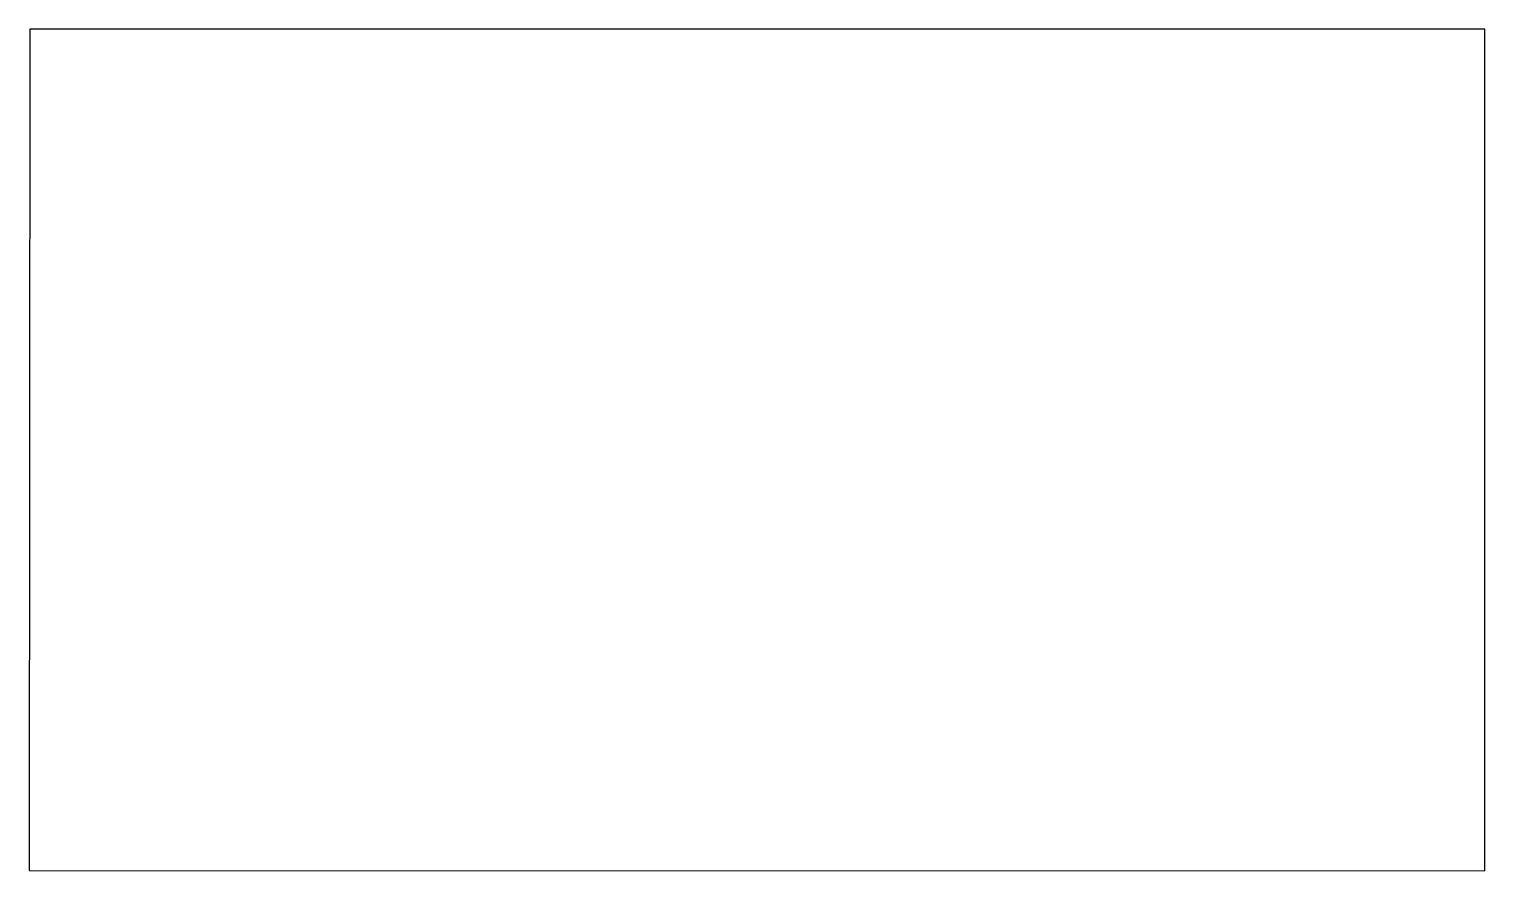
# Model space of a CAD drawing. Header units: inches. Extents: x 0 to 95.9, y 0 to 55.4.
import ezdxf

# ---------------------------------------------------------------- set-up
doc = ezdxf.new("R2010")
doc.units = ezdxf.units.IN
doc.header["$MEASUREMENT"] = 0

msp = doc.modelspace()

# ---------------------------------------------------------------- linework, layer by layer
msp.add_lwpolyline([(0, 0), (95.869, -0.029), (95.869, 55.379), (0.037, 55.379)], close=True)

doc.saveas('drawing.dxf')
